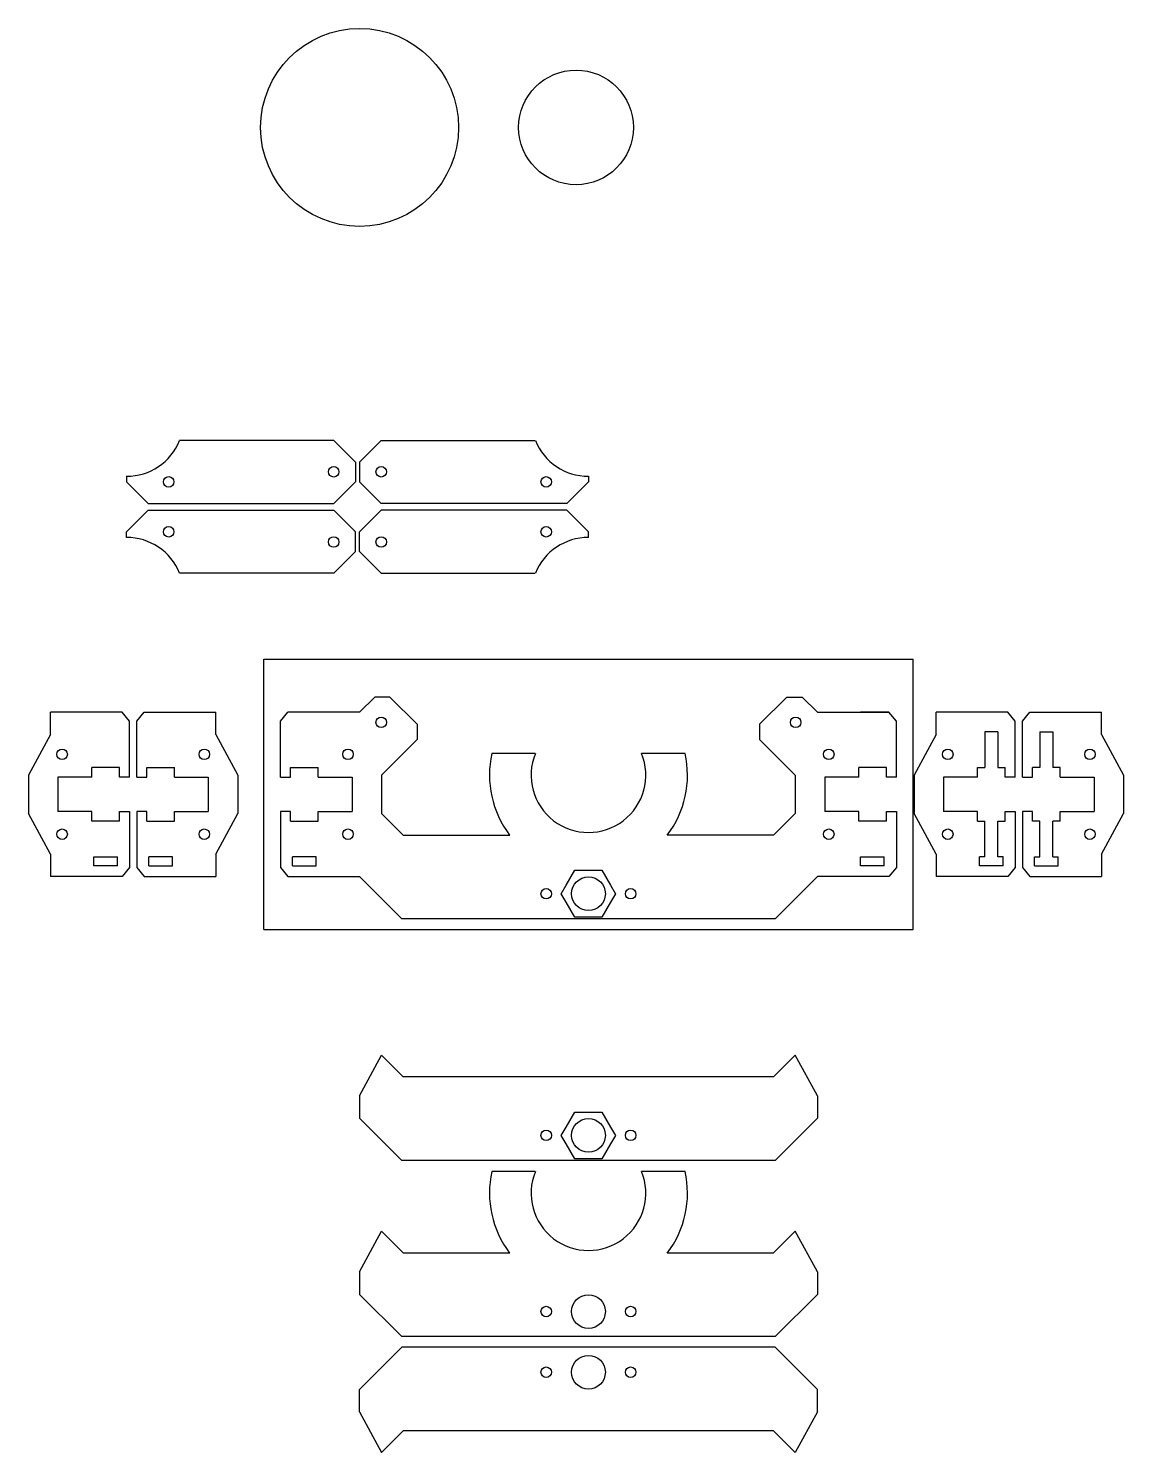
# Model space of a CAD drawing. Header units: inches. Extents: x 1.6 to 11.7, y 1.7 to 14.9.
import ezdxf

# ---------------------------------------------------------------- set-up
doc = ezdxf.new("R2010")
doc.units = ezdxf.units.IN
doc.header["$MEASUREMENT"] = 0
doc.layers.get('0').update_dxf_attribs({"lineweight": 25, "true_color": 0xffffff})

# ---------------------------------------------------------------- blocks, each defined once
blk = doc.blocks.new('plate')
for p, q in [((0, 0), (6, 0)), ((0, -2.5), (0, 0)), ((6, -2.5), (6, 0)), ((0, -2.5), (6, -2.5))]:
    blk.add_line(p, q)

msp = doc.modelspace()

# ---------------------------------------------------------------- linework, layer by layer
at = {"color": 4, "true_color": 0x00ffff}
for p, q in [((4.439, 11.105), (3.015, 11.105)), ((4.439, 11.105), (4.639, 10.905)), ((4.878, 11.105), (4.678, 10.905)), ((4.878, 11.105), (6.302, 11.105)), ((4.639, 10.905), (4.639, 10.723)), ((4.678, 10.905), (4.678, 10.723)), ((2.524, 10.775), (2.524, 10.723)), ((2.724, 10.523), (2.524, 10.723)), ((4.439, 10.523), (4.639, 10.723)), ((4.878, 10.523), (4.678, 10.723)), ((6.593, 10.523), (6.793, 10.723)), ((6.793, 10.775), (6.793, 10.723)), ((2.724, 10.462), (2.524, 10.262)), ((2.724, 10.523), (4.439, 10.523)), ((2.724, 10.462), (4.439, 10.462)), ((4.439, 10.462), (4.639, 10.262)), ((4.878, 10.462), (4.678, 10.262)), ((6.593, 10.523), (4.878, 10.523)), ((6.593, 10.462), (4.878, 10.462)), ((6.593, 10.462), (6.793, 10.262)), ((2.524, 10.21), (2.524, 10.262)), ((4.639, 10.08), (4.639, 10.262)), ((4.678, 10.08), (4.678, 10.262)), ((6.793, 10.21), (6.793, 10.262)), ((4.439, 9.88), (4.639, 10.08)), ((4.878, 9.88), (4.678, 10.08)), ((4.439, 9.88), (3.015, 9.88)), ((4.878, 9.88), (6.302, 9.88))]:
    msp.add_line(p, q, dxfattribs=at)
at = {"color": 7, "true_color": 0x000000}
for p, q in [((4.678, 8.595), (4.818, 8.734)), ((4.959, 8.734), (5.211, 8.483)), ((8.626, 8.734), (8.375, 8.483)), ((8.908, 8.595), (8.768, 8.734)), ((4.04, 7.993), (4.04, 8.082)), ((4.04, 8.082), (4.296, 8.082)), ((4.296, 7.993), (4.296, 8.082)), ((9.29, 7.993), (9.29, 8.082)), ((9.546, 8.082), (9.29, 8.082)), ((9.546, 7.993), (9.546, 8.082)), ((3.947, 7.993), (4.04, 7.993)), ((4.296, 7.993), (4.609, 7.993)), ((4.609, 7.993), (4.609, 7.677)), ((8.977, 7.993), (8.977, 7.677)), ((9.29, 7.993), (8.977, 7.993)), ((9.638, 7.993), (9.546, 7.993)), ((4.04, 7.677), (3.947, 7.677)), ((4.04, 7.588), (4.04, 7.677)), ((4.296, 7.677), (4.609, 7.677)), ((4.296, 7.588), (4.296, 7.677)), ((9.29, 7.677), (8.977, 7.677)), ((9.29, 7.588), (9.29, 7.677)), ((9.546, 7.588), (9.546, 7.677)), ((9.546, 7.677), (9.638, 7.677)), ((4.04, 7.588), (4.296, 7.588)), ((9.546, 7.588), (9.29, 7.588))]:
    msp.add_line(p, q, dxfattribs=at)
for p, q in [((4.959, 8.734), (4.818, 8.734)), ((8.626, 8.734), (8.768, 8.734)), ((2.223, 8.595), (1.822, 8.595)), ((1.822, 8.387), (1.822, 8.595)), ((2.484, 8.595), (2.223, 8.595)), ((2.553, 8.512), (2.484, 8.595)), ((2.619, 8.512), (2.687, 8.595)), ((2.687, 8.595), (2.949, 8.595)), ((2.949, 8.595), (3.349, 8.595)), ((3.349, 8.387), (3.349, 8.595)), ((3.947, 8.512), (4.016, 8.595)), ((4.678, 8.595), (4.016, 8.595)), ((8.908, 8.595), (9.57, 8.595)), ((9.57, 8.595), (9.308, 8.595)), ((9.638, 8.512), (9.57, 8.595)), ((10.407, 8.595), (10.006, 8.595)), ((10.006, 8.387), (10.006, 8.595)), ((10.669, 8.595), (10.407, 8.595)), ((10.737, 8.512), (10.669, 8.595)), ((10.803, 8.512), (10.871, 8.595)), ((10.871, 8.595), (11.133, 8.595)), ((11.133, 8.595), (11.534, 8.595)), ((11.534, 8.387), (11.534, 8.595)), ((2.553, 7.993), (2.553, 8.512)), ((2.619, 7.993), (2.619, 8.512)), ((3.947, 7.993), (3.947, 8.512)), ((5.211, 8.483), (5.211, 8.341)), ((8.375, 8.483), (8.375, 8.341)), ((9.638, 7.993), (9.638, 8.512)), ((10.737, 7.993), (10.737, 8.512)), ((10.803, 7.993), (10.803, 8.512)), ((1.822, 8.387), (1.619, 8.012)), ((3.349, 8.387), (3.553, 8.012)), ((5.081, 8.212), (5.211, 8.341)), ((8.504, 8.212), (8.375, 8.341)), ((10.006, 8.387), (9.803, 8.012)), ((11.534, 8.387), (11.737, 8.012)), ((4.881, 8.012), (5.081, 8.212)), ((6.302, 8.212), (5.9, 8.212)), ((7.686, 8.212), (7.284, 8.212)), ((8.704, 8.012), (8.504, 8.212)), ((1.619, 8.012), (1.619, 7.658)), ((3.553, 8.012), (3.553, 7.658)), ((4.881, 8.012), (4.881, 7.658)), ((8.704, 8.012), (8.704, 7.658)), ((9.803, 8.012), (9.803, 7.658)), ((11.737, 8.012), (11.737, 7.658)), ((1.822, 7.283), (1.619, 7.658)), ((2.461, 7.677), (2.553, 7.677)), ((2.553, 7.677), (2.553, 7.158)), ((2.619, 7.677), (2.619, 7.158)), ((2.711, 7.677), (2.619, 7.677)), ((3.349, 7.283), (3.553, 7.658)), ((3.947, 7.677), (3.947, 7.158)), ((4.881, 7.658), (5.081, 7.458)), ((8.704, 7.658), (8.504, 7.458)), ((9.638, 7.677), (9.638, 7.158)), ((10.006, 7.283), (9.803, 7.658)), ((10.645, 7.677), (10.737, 7.677)), ((10.737, 7.677), (10.737, 7.158)), ((10.803, 7.677), (10.803, 7.158)), ((10.895, 7.677), (10.803, 7.677)), ((11.534, 7.283), (11.737, 7.658)), ((5.081, 7.458), (6.065, 7.458)), ((8.504, 7.458), (7.521, 7.458)), ((1.822, 7.283), (1.822, 7.076)), ((3.349, 7.283), (3.349, 7.076)), ((10.006, 7.283), (10.006, 7.076)), ((11.534, 7.283), (11.534, 7.076)), ((2.553, 7.158), (2.484, 7.076)), ((2.619, 7.158), (2.687, 7.076)), ((3.947, 7.158), (4.016, 7.076)), ((9.638, 7.158), (9.57, 7.076)), ((10.737, 7.158), (10.669, 7.076)), ((10.803, 7.158), (10.871, 7.076)), ((2.223, 7.076), (1.822, 7.076)), ((2.484, 7.076), (2.223, 7.076)), ((2.687, 7.076), (2.949, 7.076)), ((2.949, 7.076), (3.349, 7.076)), ((4.016, 7.076), (4.277, 7.076)), ((4.277, 7.076), (4.678, 7.076)), ((4.678, 7.076), (5.068, 6.685)), ((8.908, 7.076), (8.517, 6.685)), ((9.308, 7.076), (8.908, 7.076)), ((9.57, 7.076), (9.308, 7.076)), ((10.407, 7.076), (10.006, 7.076)), ((10.669, 7.076), (10.407, 7.076)), ((10.871, 7.076), (11.133, 7.076)), ((11.133, 7.076), (11.534, 7.076)), ((8.517, 6.685), (5.068, 6.685)), ((4.678, 5.048), (4.881, 5.423)), ((4.881, 5.423), (5.081, 5.223)), ((8.704, 5.423), (8.504, 5.223)), ((8.908, 5.048), (8.704, 5.423)), ((8.504, 5.223), (5.081, 5.223)), ((4.678, 5.048), (4.678, 4.841)), ((8.908, 5.048), (8.908, 4.841)), ((4.678, 4.841), (5.068, 4.45)), ((8.908, 4.841), (8.517, 4.45)), ((8.517, 4.45), (5.068, 4.45)), ((6.302, 4.348), (5.9, 4.348)), ((7.686, 4.348), (7.284, 4.348)), ((4.678, 3.42), (4.881, 3.795)), ((4.881, 3.795), (5.081, 3.595)), ((8.704, 3.795), (8.504, 3.595)), ((8.908, 3.42), (8.704, 3.795)), ((5.081, 3.595), (6.065, 3.595)), ((7.521, 3.595), (8.504, 3.595)), ((4.678, 3.42), (4.678, 3.212)), ((8.908, 3.42), (8.908, 3.212)), ((4.678, 3.212), (5.068, 2.822)), ((8.908, 3.212), (8.517, 2.822)), ((8.517, 2.822), (5.068, 2.822)), ((4.678, 2.332), (5.068, 2.723)), ((8.517, 2.723), (5.068, 2.723)), ((8.908, 2.332), (8.517, 2.723)), ((4.678, 2.125), (4.678, 2.332)), ((8.908, 2.125), (8.908, 2.332)), ((4.678, 2.125), (4.881, 1.75)), ((8.908, 2.125), (8.704, 1.75)), ((4.881, 1.75), (5.081, 1.95)), ((8.504, 1.95), (5.081, 1.95)), ((8.704, 1.75), (8.504, 1.95))]:
    msp.add_line(p, q)
at = {"color": 3, "true_color": 0x00ff00}
for p, q in [((10.456, 8.414), (10.456, 8.082)), ((10.577, 8.414), (10.456, 8.414)), ((10.577, 8.414), (10.577, 8.082)), ((10.963, 8.414), (10.963, 8.082)), ((10.963, 8.414), (11.084, 8.414)), ((11.084, 8.414), (11.084, 8.082)), ((2.204, 7.993), (2.204, 8.082)), ((2.461, 8.082), (2.204, 8.082)), ((2.461, 7.993), (2.461, 8.082)), ((2.711, 7.993), (2.711, 8.082)), ((2.711, 8.082), (2.967, 8.082)), ((2.967, 7.993), (2.967, 8.082)), ((10.388, 7.993), (10.388, 8.082)), ((10.388, 8.082), (10.456, 8.082)), ((10.577, 8.082), (10.645, 8.082)), ((10.645, 7.993), (10.645, 8.082)), ((10.895, 7.993), (10.895, 8.082)), ((10.963, 8.082), (10.895, 8.082)), ((11.152, 8.082), (11.084, 8.082)), ((11.152, 7.993), (11.152, 8.082)), ((1.891, 7.993), (1.891, 7.677)), ((2.204, 7.993), (1.891, 7.993)), ((2.553, 7.993), (2.461, 7.993)), ((2.619, 7.993), (2.711, 7.993)), ((2.967, 7.993), (3.28, 7.993)), ((3.28, 7.993), (3.28, 7.677)), ((10.075, 7.993), (10.075, 7.677)), ((10.388, 7.993), (10.075, 7.993)), ((10.737, 7.993), (10.645, 7.993)), ((10.803, 7.993), (10.895, 7.993)), ((11.152, 7.993), (11.465, 7.993)), ((11.465, 7.993), (11.465, 7.677)), ((2.204, 7.677), (1.891, 7.677)), ((2.204, 7.588), (2.204, 7.677)), ((2.461, 7.588), (2.461, 7.677)), ((2.711, 7.588), (2.711, 7.677)), ((2.967, 7.677), (3.28, 7.677)), ((2.967, 7.588), (2.967, 7.677)), ((10.388, 7.677), (10.075, 7.677)), ((10.388, 7.588), (10.388, 7.677)), ((10.645, 7.588), (10.645, 7.677)), ((10.895, 7.588), (10.895, 7.677)), ((11.152, 7.677), (11.465, 7.677)), ((11.152, 7.588), (11.152, 7.677)), ((2.461, 7.588), (2.204, 7.588)), ((2.711, 7.588), (2.967, 7.588)), ((10.388, 7.588), (10.456, 7.588)), ((10.456, 7.257), (10.456, 7.588)), ((10.577, 7.257), (10.577, 7.588)), ((10.577, 7.588), (10.645, 7.588)), ((10.963, 7.588), (10.895, 7.588)), ((10.963, 7.257), (10.963, 7.588)), ((11.084, 7.257), (11.084, 7.588)), ((11.152, 7.588), (11.084, 7.588)), ((2.223, 7.175), (2.223, 7.257)), ((2.223, 7.175), (2.223, 7.257)), ((2.223, 7.257), (2.442, 7.257)), ((2.442, 7.175), (2.442, 7.257)), ((2.442, 7.175), (2.442, 7.257)), ((2.73, 7.175), (2.73, 7.257)), ((2.73, 7.175), (2.73, 7.257)), ((2.949, 7.257), (2.73, 7.257)), ((2.949, 7.175), (2.949, 7.257)), ((2.949, 7.175), (2.949, 7.257)), ((4.058, 7.175), (4.058, 7.257)), ((4.058, 7.175), (4.058, 7.257)), ((4.277, 7.257), (4.058, 7.257)), ((4.277, 7.175), (4.277, 7.257)), ((4.277, 7.175), (4.277, 7.257)), ((9.308, 7.175), (9.308, 7.257)), ((9.308, 7.175), (9.308, 7.257)), ((9.308, 7.257), (9.527, 7.257)), ((9.527, 7.175), (9.527, 7.257)), ((9.527, 7.175), (9.527, 7.257)), ((10.407, 7.175), (10.407, 7.257)), ((10.407, 7.175), (10.407, 7.257)), ((10.456, 7.257), (10.407, 7.257)), ((10.626, 7.257), (10.577, 7.257)), ((10.626, 7.175), (10.626, 7.257)), ((10.626, 7.175), (10.626, 7.257)), ((10.914, 7.175), (10.914, 7.257)), ((10.914, 7.175), (10.914, 7.257)), ((10.914, 7.257), (10.963, 7.257)), ((11.084, 7.257), (11.133, 7.257)), ((11.133, 7.175), (11.133, 7.257)), ((11.133, 7.175), (11.133, 7.257)), ((2.442, 7.175), (2.223, 7.175)), ((2.442, 7.175), (2.223, 7.175)), ((2.73, 7.175), (2.949, 7.175)), ((2.73, 7.175), (2.949, 7.175)), ((4.058, 7.175), (4.277, 7.175)), ((4.058, 7.175), (4.277, 7.175)), ((6.587, 6.994), (6.668, 7.133)), ((6.668, 7.133), (6.918, 7.133)), ((6.918, 7.133), (6.998, 6.994)), ((9.527, 7.175), (9.308, 7.175)), ((9.527, 7.175), (9.308, 7.175)), ((10.626, 7.175), (10.407, 7.175)), ((10.626, 7.175), (10.407, 7.175)), ((10.914, 7.175), (11.133, 7.175)), ((10.914, 7.175), (11.133, 7.175)), ((6.542, 6.916), (6.587, 6.994)), ((6.998, 6.994), (7.043, 6.916)), ((6.587, 6.839), (6.542, 6.916)), ((7.043, 6.916), (6.998, 6.839)), ((6.668, 6.7), (6.587, 6.839)), ((6.998, 6.839), (6.918, 6.7)), ((6.918, 6.7), (6.668, 6.7)), ((6.587, 4.759), (6.668, 4.898)), ((6.668, 4.898), (6.918, 4.898)), ((6.918, 4.898), (6.998, 4.759)), ((6.542, 4.682), (6.587, 4.759)), ((6.998, 4.759), (7.043, 4.682)), ((6.587, 4.604), (6.542, 4.682)), ((7.043, 4.682), (6.998, 4.604)), ((6.668, 4.465), (6.587, 4.604)), ((6.998, 4.604), (6.918, 4.465)), ((6.918, 4.465), (6.668, 4.465))]:
    msp.add_line(p, q, dxfattribs=at)
for centre, radius in [((4.678, 14), 0.915), ((6.678, 14), 0.53)]:
    msp.add_circle(centre, radius)
for centre, radius in [((4.439, 10.817), 0.0486), ((4.878, 10.817), 0.0486), ((2.914, 10.723), 0.0486), ((6.403, 10.723), 0.0486), ((2.914, 10.262), 0.0486), ((6.403, 10.262), 0.0486), ((4.439, 10.168), 0.0486), ((4.878, 10.168), 0.0486), ((4.878, 8.5), 0.0486), ((8.708, 8.5), 0.0486), ((1.929, 8.205), 0.0486), ((3.243, 8.205), 0.0486), ((4.571, 8.205), 0.0486), ((4.571, 8.205), 0.0486), ((9.014, 8.205), 0.0486), ((10.113, 8.205), 0.0486), ((11.427, 8.205), 0.0486), ((1.929, 7.466), 0.0486), ((3.243, 7.466), 0.0486), ((4.571, 7.466), 0.0486), ((9.014, 7.466), 0.0486), ((10.113, 7.466), 0.0486), ((11.427, 7.466), 0.0486), ((6.793, 6.916), 0.156), ((6.403, 6.916), 0.0486), ((7.183, 6.916), 0.0486), ((6.793, 4.682), 0.156), ((6.403, 4.682), 0.0486), ((7.183, 4.682), 0.0486), ((6.793, 3.053), 0.156), ((6.403, 3.053), 0.0486), ((7.183, 3.053), 0.0486), ((6.793, 2.492), 0.156), ((6.403, 2.492), 0.0486), ((7.183, 2.492), 0.0486)]:
    msp.add_circle(centre, radius, dxfattribs=at)
at = {"color": 4, "true_color": 0x00ffff}
for centre, start, end in [((2.524, 11.305), 270, 337.8298), ((6.793, 11.305), 202.1702, 270), ((2.524, 9.68), 22.1702, 90), ((6.793, 9.68), 90, 157.8298)]:
    msp.add_arc(centre, 0.53, start, end, dxfattribs=at)
for centre, radius, start, end in [((6.793, 8.012), 0.915, 167.3744, 217.2591), ((6.793, 8.012), 0.53, 157.8298, 22.1702), ((6.793, 8.012), 0.915, 322.7409, 12.6256), ((6.793, 4.148), 0.915, 167.3744, 217.2591), ((6.793, 4.148), 0.53, 157.8298, 22.1702), ((6.793, 4.148), 0.915, 322.7409, 12.6256)]:
    msp.add_arc(centre, radius, start, end)

# ---------------------------------------------------------------- block references
msp.add_blockref('plate', (3.793, 9.085))

doc.saveas('drawing.dxf')
